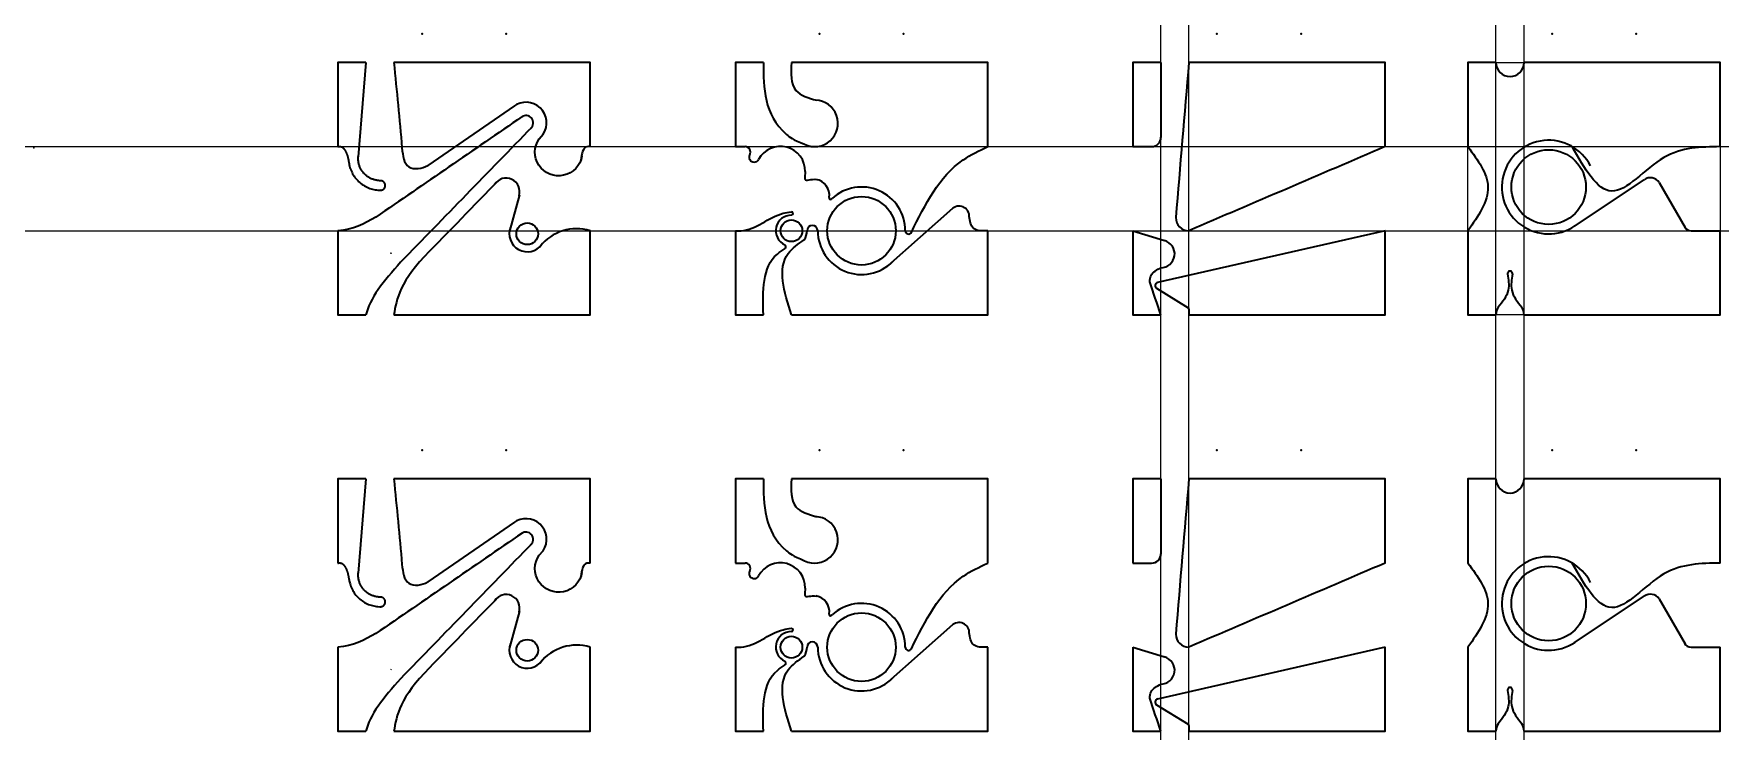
# Model space of a CAD drawing. Header units: millimetres. Extents: x 1 to 355, y -131 to 15.
import ezdxf

# ---------------------------------------------------------------- set-up
doc = ezdxf.new("R2010")
doc.units = ezdxf.units.MM

msp = doc.modelspace()

# ---------------------------------------------------------------- linework, layer by layer
at = {"lineweight": 35}
for p, q in [((101.72, -0.28), (83.5, -12.8)), ((102.72, -18.96), (100.66, -26.59)), ((101.72, -87.61), (83.5, -100.14)), ((102.72, -106.29), (100.66, -113.92))]:
    msp.add_line(p, q, dxfattribs=at)
for p, direction in [((237.24, -44.14), (0, 1)), ((243.11, -44.14), (0, 1)), ((307.51, -44.14), (0, 1)), ((313.39, -44.14), (0, 1)), ((301.63, -8.87), (1, 0)), ((231.36, -8.87), (1, 0)), ((301.63, -26.51), (1, 0)), ((231.36, -26.51), (1, 0))]:
    msp.add_xline(p, direction)
for points in [[(70.55, 8.77), (64.67, 8.77), (64.67, -8.87)], [(70.55, 8.77), (68.95, -10.97)], [(117.58, -8.87), (117.58, 8.77), (76.43, 8.77)], [(153.89, 8.77), (148.02, 8.77), (148.02, -8.87)], [(200.93, -8.87), (200.93, 8.77), (159.77, 8.77)], [(237.24, 8.77), (231.36, 8.77), (231.36, -8.87)], [(237.24, 8.77), (237.24, -6.97)], [(284.27, -8.87), (284.27, 8.77), (243.11, 8.77)], [(307.51, 8.77), (301.63, 8.77), (301.63, -8.87)], [(354.54, -8.87), (354.54, 8.77), (313.39, 8.77)], [(148.02, -8.87), (150.07, -8.87)], [(231.36, -8.87), (235.3, -8.87)], [(323.97, -25.54), (338.6, -15.8)], [(341.71, -16.4), (347.15, -25.83)], [(180.05, -33.8), (193.64, -21.77)], [(64.67, -26.51), (64.67, -44.14), (70.55, -44.14)], [(76.43, -44.14), (117.58, -44.14), (117.58, -26.51)], [(148.02, -26.51), (148.02, -44.14), (153.89, -44.14)], [(159.77, -44.14), (200.93, -44.14), (200.93, -26.51)], [(231.36, -26.51), (237.99, -28.57)], [(231.36, -26.51), (231.36, -44.14), (237.24, -44.14)], [(284.27, -26.51), (236.51, -37.38)], [(243.11, -44.14), (284.27, -44.14), (284.27, -26.51)], [(301.63, -26.51), (301.63, -44.14), (307.51, -44.14)], [(313.39, -44.14), (354.54, -44.14), (354.54, -26.51)], [(348.43, -26.51), (354.54, -26.51)], [(236.3, -38.58), (242.96, -42.64)], [(243.11, -42.94), (243.11, -44.14)], [(70.55, -78.57), (64.67, -78.57), (64.67, -96.2)], [(70.55, -78.57), (68.95, -98.3)], [(117.58, -96.2), (117.58, -78.57), (76.43, -78.57)], [(153.89, -78.57), (148.02, -78.57), (148.02, -96.2)], [(200.93, -96.2), (200.93, -78.57), (159.77, -78.57)], [(237.24, -78.57), (231.36, -78.57), (231.36, -96.2)], [(237.24, -78.57), (237.24, -94.3)], [(284.27, -96.2), (284.27, -78.57), (243.11, -78.57)], [(307.51, -78.57), (301.63, -78.57), (301.63, -96.2)], [(354.54, -96.2), (354.54, -78.57), (313.39, -78.57)], [(148.02, -96.2), (150.07, -96.2)], [(231.36, -96.2), (235.3, -96.2)], [(323.97, -112.87), (338.6, -103.13)], [(341.71, -103.73), (347.15, -113.16)], [(180.05, -121.13), (193.64, -109.11)], [(64.67, -113.84), (64.67, -131.48), (70.55, -131.48)], [(76.43, -131.48), (117.58, -131.48), (117.58, -113.84)], [(148.02, -113.84), (148.02, -131.48), (153.89, -131.48)], [(159.77, -131.48), (200.93, -131.48), (200.93, -113.84)], [(231.36, -113.84), (231.36, -131.48), (237.24, -131.48)], [(231.36, -113.84), (237.99, -115.9)], [(284.27, -113.84), (236.51, -124.72)], [(243.11, -131.48), (284.27, -131.48), (284.27, -113.84)], [(301.63, -113.84), (301.63, -131.48), (307.51, -131.48)], [(313.39, -131.48), (354.54, -131.48), (354.54, -113.84)], [(348.43, -113.84), (354.54, -113.84)], [(236.3, -125.92), (242.96, -129.98)], [(243.11, -130.27), (243.11, -131.48)]]:
    msp.add_lwpolyline(points, dxfattribs=at)
msp.add_lwpolyline([(301.63, 8.77), (354.54, 8.77), (354.54, -44.14), (301.63, -44.14)], close=True)
for points in [[(115.85, -10.85, -1.247147), (106.88, -7.2), (107.71, -6.27, 0.844616), (101.5, -0.44)], [(115.85, -98.18, -1.247147), (106.88, -94.54), (107.71, -93.61, 0.844616), (101.5, -87.77)]]:
    msp.add_lwpolyline(points, format="xyb", dxfattribs=at)
for centre, radius in [((318.56, -17.35), 7.82), ((174.47, -26.51), 7.18), ((159.77, -26.51), 2.28), ((104.38, -27.15), 2.27), ((318.56, -104.68), 7.82), ((174.47, -113.84), 7.18), ((104.38, -114.49), 2.27), ((159.77, -113.84), 2.28)]:
    msp.add_circle(centre, radius, dxfattribs=at)
for centre, radius, start, end in [((310.45, 8.77), 2.94, 180, 0), ((164.65, -3.99), 4.88, 243.9702, 87.6083), ((104.11, -3.88), 1.53, 309.8049, 127.1526), ((235.3, -6.93), 1.94, 270, 1.1336), ((150.07, -9.99), 1.12, 329.3163, 90), ((151.96, -11.06), 1.06, 149.2499, 331.8458), ((157.47, -14), 5.19, 358.9351, 151.8458), ((318.56, -17.35), 9.82, 26.7793, 303.8443), ((99.94, -18.32), 2.85, 342.7736, 147.2519), ((164.36, -19.07), 3.37, 351.8402, 80.5476), ((174.47, -26.51), 9.18, 0, 132.3715), ((339.87, -17.57), 2.18, 32.4341, 125.7721), ((159.77, -26.51), 3.28, 90, 244.5282), ((159.77, -22.88), 0.34, 270, 90), ((194.93, -23.49), 2.15, 356.753, 136.0863), ((243.11, -23.75), 2.75, 180, 270), ((104.38, -27.15), 3.77, 158.3747, 324.3281), ((114.72, -35.82), 9.74, 72.9189, 141.6937), ((159.77, -26.51), 3.28, 325.0015, 0), ((164.17, -26.51), 1.12, 0, 180), ((174.47, -26.51), 9.18, 180, 315.5934), ((184.34, -26.51), 0.691, 180, 331.9388), ((348.43, -24.96), 1.55, 205.9677, 270), ((77.81, -33.12), 2.76, 135.8042, 137.8722), ((158.17, -29.87), 0.442, 305.3899, 64.5282), ((161.15, -33.12), 2.76, 135.8042, 137.8722), ((237.24, -31.37), 2.9, 269.5758, 75.0226), ((310.45, -35.49), 0.523, 348.5289, 191.4711), ((236.69, -38.03), 0.672, 100.1384, 242.3808), ((242.8, -42.92), 0.319, 356.275, 58.8956), ((310.45, -44.14), 2.94, 147.3607, 180), ((310.45, -44.14), 2.94, 0, 32.6393), ((310.45, -78.57), 2.94, 180, 0), ((164.65, -91.33), 4.88, 243.9702, 87.6083), ((104.11, -91.22), 1.53, 309.8049, 127.1526), ((235.3, -94.27), 1.94, 270, 1.1336), ((318.56, -104.68), 9.82, 26.7793, 303.8443), ((150.07, -97.32), 1.12, 329.3163, 90), ((151.96, -98.39), 1.06, 149.2499, 331.8458), ((157.47, -101.34), 5.19, 358.9351, 151.8458), ((99.94, -105.65), 2.85, 342.7736, 147.2519), ((164.36, -106.41), 3.37, 351.8402, 80.5476), ((174.47, -113.84), 9.18, 0, 132.3715), ((339.87, -104.9), 2.18, 32.4341, 125.7721), ((194.93, -110.82), 2.15, 356.753, 136.0863), ((104.38, -114.49), 3.77, 158.3747, 324.3281), ((159.77, -113.84), 3.28, 90, 244.5282), ((159.77, -110.22), 0.34, 270, 90), ((164.17, -113.84), 1.12, 0, 180), ((243.11, -111.09), 2.75, 180, 270), ((348.43, -112.3), 1.55, 205.9677, 270), ((114.72, -123.15), 9.74, 72.9189, 141.6937), ((159.77, -113.84), 3.28, 325.0015, 0), ((174.47, -113.84), 9.18, 180, 315.5934), ((184.34, -113.84), 0.691, 180, 331.9388), ((237.24, -118.7), 2.9, 269.5758, 75.0226), ((77.81, -120.45), 2.76, 135.8042, 137.8722), ((158.17, -117.2), 0.442, 305.3899, 64.5282), ((161.15, -120.45), 2.76, 135.8042, 137.8722), ((310.45, -122.82), 0.523, 348.5289, 191.4711), ((236.69, -125.37), 0.672, 100.1384, 242.3808), ((242.8, -130.25), 0.319, 356.275, 58.8956), ((310.45, -131.48), 2.94, 147.3607, 180), ((310.45, -131.48), 2.94, 0, 32.6393)]:
    msp.add_arc(centre, radius, start, end, dxfattribs=at)
for points, knots in [([(76.43, 8.77), (77, 2.8), (77.57, -3.16), (78.11, -9.14), (78.29, -10.78), (78.64, -13.94), (82.41, -13.54), (83.5, -12.8)], [0, 0, 0, 0, 17.989018, 17.989018, 17.989018, 22.202697, 26.144887, 26.144887, 26.144887, 26.144887]), ([(153.89, 8.77), (153.91, 3.35), (153.93, -2.73), (160.01, -7.34), (162.51, -8.38)], [0, 0, 0, 0, 17.30222, 19.418035, 19.418035, 19.418035, 19.418035]), ([(103.3, -2.58), (93.07, -9.61), (82.84, -16.64), (72.61, -23.66), (70.22, -24.99), (67.82, -26.33), (64.67, -26.51)], [0, 0, 0, 0, 1, 1, 1, 9.43411, 9.43411, 9.43411, 9.43411]), ([(105.31, -4.83), (96.15, -14.26), (86.98, -23.69), (77.81, -33.12), (74.26, -37.04), (71.28, -40.8), (70.55, -44.14)], [0, 0, 0, 0, 1, 1, 1, 14.196791, 14.196791, 14.196791, 14.196791]), ([(162.66, -14.1), (162.72, -14.53), (162.1, -16.62), (163.92, -15.53), (165.03, -15.77)], [0.838031, 0.838031, 0.838031, 0.838031, 2.06689, 4.094673, 4.094673, 4.094673, 4.094673]), ([(148.02, -26.51), (148.42, -26.52), (152.03, -26.64), (155.44, -23.16), (159.19, -22.6), (159.77, -22.55)], [0, 0, 0, 0, 1.207666, 10.746465, 12.515063, 12.515063, 12.515063, 12.515063]), ([(76.43, -78.57), (77, -84.53), (77.57, -90.5), (78.11, -96.48), (78.29, -98.11), (78.64, -101.27), (82.41, -100.88), (83.5, -100.14)], [0, 0, 0, 0, 17.989018, 17.989018, 17.989018, 22.202697, 26.144887, 26.144887, 26.144887, 26.144887]), ([(153.89, -78.57), (153.91, -83.98), (153.93, -90.06), (160.01, -94.67), (162.51, -95.71)], [0, 0, 0, 0, 17.30222, 19.418035, 19.418035, 19.418035, 19.418035]), ([(103.3, -89.91), (93.07, -96.94), (82.84, -103.97), (72.61, -111), (70.22, -112.33), (67.82, -113.66), (64.67, -113.84)], [0, 0, 0, 0, 1, 1, 1, 9.43411, 9.43411, 9.43411, 9.43411]), ([(105.31, -92.16), (96.15, -101.59), (86.98, -111.02), (77.81, -120.45), (74.26, -124.37), (71.28, -128.13), (70.55, -131.48)], [0, 0, 0, 0, 1, 1, 1, 14.196791, 14.196791, 14.196791, 14.196791]), ([(162.66, -101.43), (162.72, -101.87), (162.1, -103.96), (163.92, -102.87), (165.03, -103.11)], [0.838031, 0.838031, 0.838031, 0.838031, 2.06689, 4.094673, 4.094673, 4.094673, 4.094673]), ([(148.02, -113.84), (148.42, -113.85), (152.03, -113.97), (155.44, -110.49), (159.19, -109.93), (159.77, -109.88)], [0, 0, 0, 0, 1.207666, 10.746465, 12.515063, 12.515063, 12.515063, 12.515063])]:
    msp.add_open_spline(points, degree=3, knots=knots, dxfattribs=at)
for points, end_tangent in [([(159.77, 8.77), (160.71, 2.92), (165.08, 0.87)], (0.998972, -0.045326)), ([(243.11, 8.77), (240.36, -23.75)], (-0.049565, -0.998771)), ([(117.58, -8.87), (116.9, -8.89), (115.64, -11.66)], (-0.314218, -0.949351)), ([(184.93, -26.87), (195.78, -11.65), (200.93, -8.87)], (0.999353, -0.035979)), ([(284.27, -8.87), (243.11, -26.51)], (-1, 0)), ([(301.63, -8.87), (305.83, -17.35), (301.63, -26.51)], (-0.609343, -0.792907)), ([(354.54, -8.87), (342.71, -11.15), (331.77, -18.2), (323.5, -8.87)], (-0.884537, 0.466469)), ([(167.7, -19.55), (167.73, -19.88), (167.92, -19.92), (168.29, -19.73)], (0.772285, 0.635277)), ([(200.93, -26.51), (197.95, -26), (197.07, -23.49)], (0.045846, 0.998949)), ([(153.89, -44.14), (156.82, -31.39), (158.43, -30.23)], (0.816914, 0.576759)), ([(159.77, -44.14), (159.1, -31.27), (162.46, -28.39)], (0.532753, 0.846271)), ([(234.92, -37.19), (235.21, -35.86), (237.24, -34.27)], (0.999936, -0.011345)), ([(237.24, -44.14), (234.92, -37.19)], (0, 1)), ([(309.93, -35.57), (310.08, -38.97), (307.97, -42.56)], (-0.530296, -0.847813)), ([(310.97, -35.57), (310.82, -38.97), (312.92, -42.56)], (0.530296, -0.847813)), ([(159.77, -78.57), (160.71, -84.41), (165.08, -86.47)], (0.998972, -0.045326)), ([(243.11, -78.57), (240.36, -111.09)], (-0.049565, -0.998771)), ([(117.58, -96.2), (116.9, -96.22), (115.64, -98.99)], (-0.314218, -0.949351)), ([(184.93, -114.2), (195.78, -98.98), (200.93, -96.2)], (0.999353, -0.035979)), ([(284.27, -96.2), (243.11, -113.84)], (-1, 0)), ([(301.63, -96.2), (305.83, -104.68), (301.63, -113.84)], (-0.609343, -0.792907)), ([(354.54, -96.2), (342.71, -98.49), (331.77, -105.53), (323.5, -96.2)], (-0.884537, 0.466469)), ([(167.7, -106.89), (167.73, -107.21), (167.92, -107.25), (168.29, -107.06)], (0.772285, 0.635277)), ([(200.93, -113.84), (197.95, -113.33), (197.07, -110.82)], (0.045846, 0.998949)), ([(159.77, -131.48), (159.1, -118.6), (162.46, -115.72)], (0.532753, 0.846271)), ([(153.89, -131.48), (156.82, -118.72), (158.43, -117.56)], (0.816914, 0.576759)), ([(234.92, -124.52), (235.21, -123.2), (237.24, -121.6)], (0.999936, -0.011345)), ([(309.93, -122.9), (310.08, -126.31), (307.97, -129.89)], (-0.530296, -0.847813)), ([(310.97, -122.9), (310.82, -126.31), (312.92, -129.89)], (0.530296, -0.847813)), ([(237.24, -131.48), (234.92, -124.52)], (0, 1))]:
    msp.add_spline(points, degree=3, dxfattribs=dict(at, end_tangent=end_tangent))
for points in [[(64.67, -8.87), (64.93, -8.84), (65.5, -8.79), (66.64, -10.1), (66.83, -11.44), (67.03, -12.47), (67.61, -15.82), (70.21, -18.01), (73.61, -18.01), (74.2, -18.01), (74.61, -17.6), (74.61, -17.01), (74.61, -16.43), (74.2, -16.01), (73.61, -16.01), (72.29, -16.01), (71.07, -15.48), (70.17, -14.5), (69.27, -13.52), (68.84, -12.27), (68.95, -10.94)], [(64.67, -96.2), (64.93, -96.18), (65.5, -96.12), (66.64, -97.43), (66.83, -98.77), (67.03, -99.8), (67.61, -103.16), (70.21, -105.35), (73.61, -105.35), (74.2, -105.35), (74.61, -104.93), (74.61, -104.35), (74.61, -103.76), (74.2, -103.35), (73.61, -103.35), (72.29, -103.35), (71.07, -102.81), (70.17, -101.84), (69.27, -100.86), (68.84, -99.6), (68.95, -98.28)]]:
    msp.add_rational_spline(points, [1, 1, 1, 1, 1, 1, 0.843239890234, 0.843239890234, 1, 0.804737854124, 0.804737854124, 1, 0.804737854124, 0.804737854124, 1, 0.9437954027, 0.9437954027, 1, 0.9437954027, 0.9437954027, 1], degree=3, knots=[0, 0, 0, 0, 0.744168, 1.607163, 4.751188, 4.751188, 4.751188, 6.151134, 6.151134, 6.151134, 7.72193, 7.72193, 7.72193, 9.292726, 9.292726, 9.292726, 10.11986, 10.11986, 10.11986, 10.946995, 10.946995, 10.946995, 10.946995], dxfattribs=at)
for points in [[(98.33, -15.96), (93.15, -21.29), (87.98, -26.62), (82.8, -31.94)], [(83.82, -30.89), (77.79, -36.9), (76.89, -40.95), (76.43, -44.14)], [(98.33, -103.3), (93.15, -108.62), (87.98, -113.95), (82.8, -119.28)], [(83.82, -118.23), (77.79, -124.23), (76.89, -128.28), (76.43, -131.48)]]:
    msp.add_open_spline(points, degree=3, dxfattribs=at)
for p in [(82.31, 14.81), (99.95, 14.81), (165.65, 14.81), (183.29, 14.81), (248.99, 14.81), (266.63, 14.81), (319.27, 14.81), (336.9, 14.81), (82.31, -72.52), (99.95, -72.52), (165.65, -72.52), (183.29, -72.52), (248.99, -72.52), (266.63, -72.52), (319.27, -72.52), (336.9, -72.52)]:
    msp.add_point(p, dxfattribs=at)
msp.add_point((0.89, -9.1))

doc.saveas('drawing.dxf')
